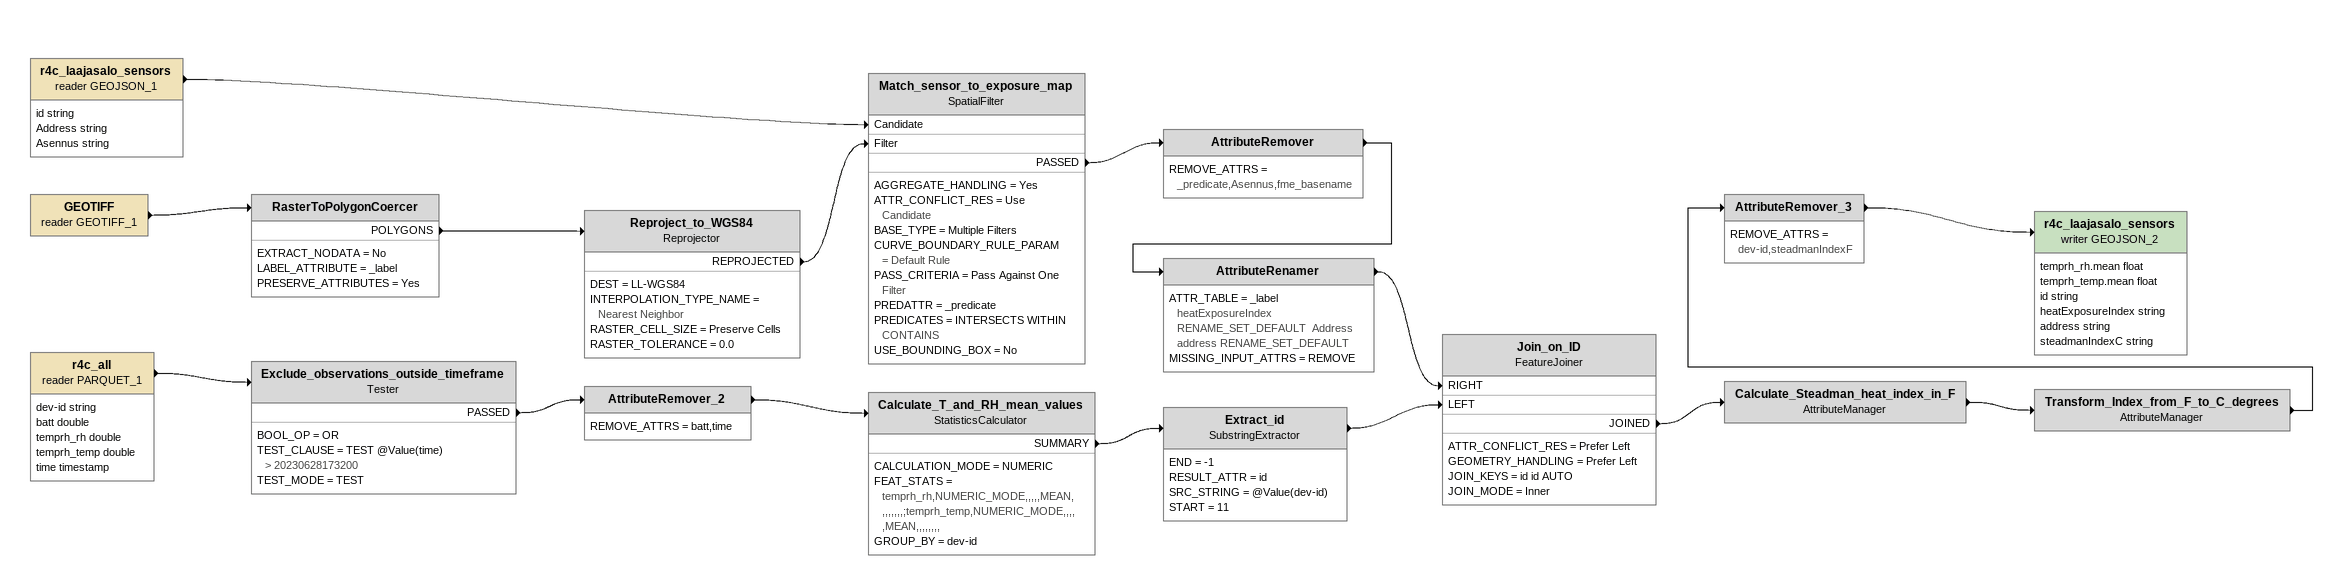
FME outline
r4c_laajasalo_sensors (reader GEOJSON_1)
    attributes: id string, Address string, Asennus string
    -> Match_sensor_to_exposure_map [Candidate]
GEOTIFF (reader GEOTIFF_1)
    -> RasterToPolygonCoercer
RasterToPolygonCoercer
    EXTRACT_NODATA = No
    LABEL_ATTRIBUTE = _label
    PRESERVE_ATTRIBUTES = Yes
    POLYGONS -> Reproject_to_WGS84
Reproject_to_WGS84: Reprojector
    DEST = LL-WGS84
    INTERPOLATION_TYPE_NAME = Nearest Neighbor
    RASTER_CELL_SIZE = Preserve Cells
    RASTER_TOLERANCE = 0.0
    REPROJECTED -> Match_sensor_to_exposure_map [Filter]
Match_sensor_to_exposure_map: SpatialFilter
    AGGREGATE_HANDLING = Yes
    ATTR_CONFLICT_RES = Use Candidate
    BASE_TYPE = Multiple Filters
    CURVE_BOUNDARY_RULE_PARAM = Default Rule
    PASS_CRITERIA = Pass Against One Filter
    PREDATTR = _predicate
    PREDICATES = INTERSECTS WITHIN CONTAINS
    USE_BOUNDING_BOX = No
    PASSED -> AttributeRemover
AttributeRemover
    REMOVE_ATTRS = _predicate,Asennus,fme_basename
    -> AttributeRenamer
AttributeRenamer
    ATTR_TABLE = _label heatExposureIndex RENAME_SET_DEFAULT  Address address RENAME_SET_DEFAULT
    MISSING_INPUT_ATTRS = REMOVE
    -> Join_on_ID [RIGHT]
r4c_all (reader PARQUET_1)
    attributes: dev-id string, batt double, temprh_rh double, temprh_temp double, time timestamp
    -> Exclude_observations_outside_timeframe
Exclude_observations_outside_timeframe: Tester
    BOOL_OP = OR
    TEST_CLAUSE = TEST @Value(time) > 20230628173200
    TEST_MODE = TEST
    PASSED -> AttributeRemover_2
AttributeRemover_2
    REMOVE_ATTRS = batt,time
    -> Calculate_T_and_RH_mean_values
Calculate_T_and_RH_mean_values: StatisticsCalculator
    CALCULATION_MODE = NUMERIC
    FEAT_STATS = temprh_rh,NUMERIC_MODE,,,,,MEAN,,,,,,,,;temprh_temp,NUMERIC_MODE,,,,,MEAN,,,,,,,,
    GROUP_BY = dev-id
    SUMMARY -> Extract_id
Extract_id: SubstringExtractor
    END = -1
    RESULT_ATTR = id
    SRC_STRING = @Value(dev-id)
    START = 11
    -> Join_on_ID [LEFT]
Join_on_ID: FeatureJoiner
    ATTR_CONFLICT_RES = Prefer Left
    GEOMETRY_HANDLING = Prefer Left
    JOIN_KEYS = id id AUTO
    JOIN_MODE = Inner
    JOINED -> Calculate_Steadman_heat_index_in_F
Calculate_Steadman_heat_index_in_F: AttributeManager
    -> Transform_Index_from_F_to_C_degrees
Transform_Index_from_F_to_C_degrees: AttributeManager
    -> AttributeRemover_3
AttributeRemover_3
    REMOVE_ATTRS = dev-id,steadmanIndexF
    -> r4c_laajasalo_sensors (writer GEOJSON_2)
r4c_laajasalo_sensors (writer GEOJSON_2)
    attributes: temprh_rh.mean float, temprh_temp.mean float, id string, heatExposureIndex string, address string, steadmanIndexC string
